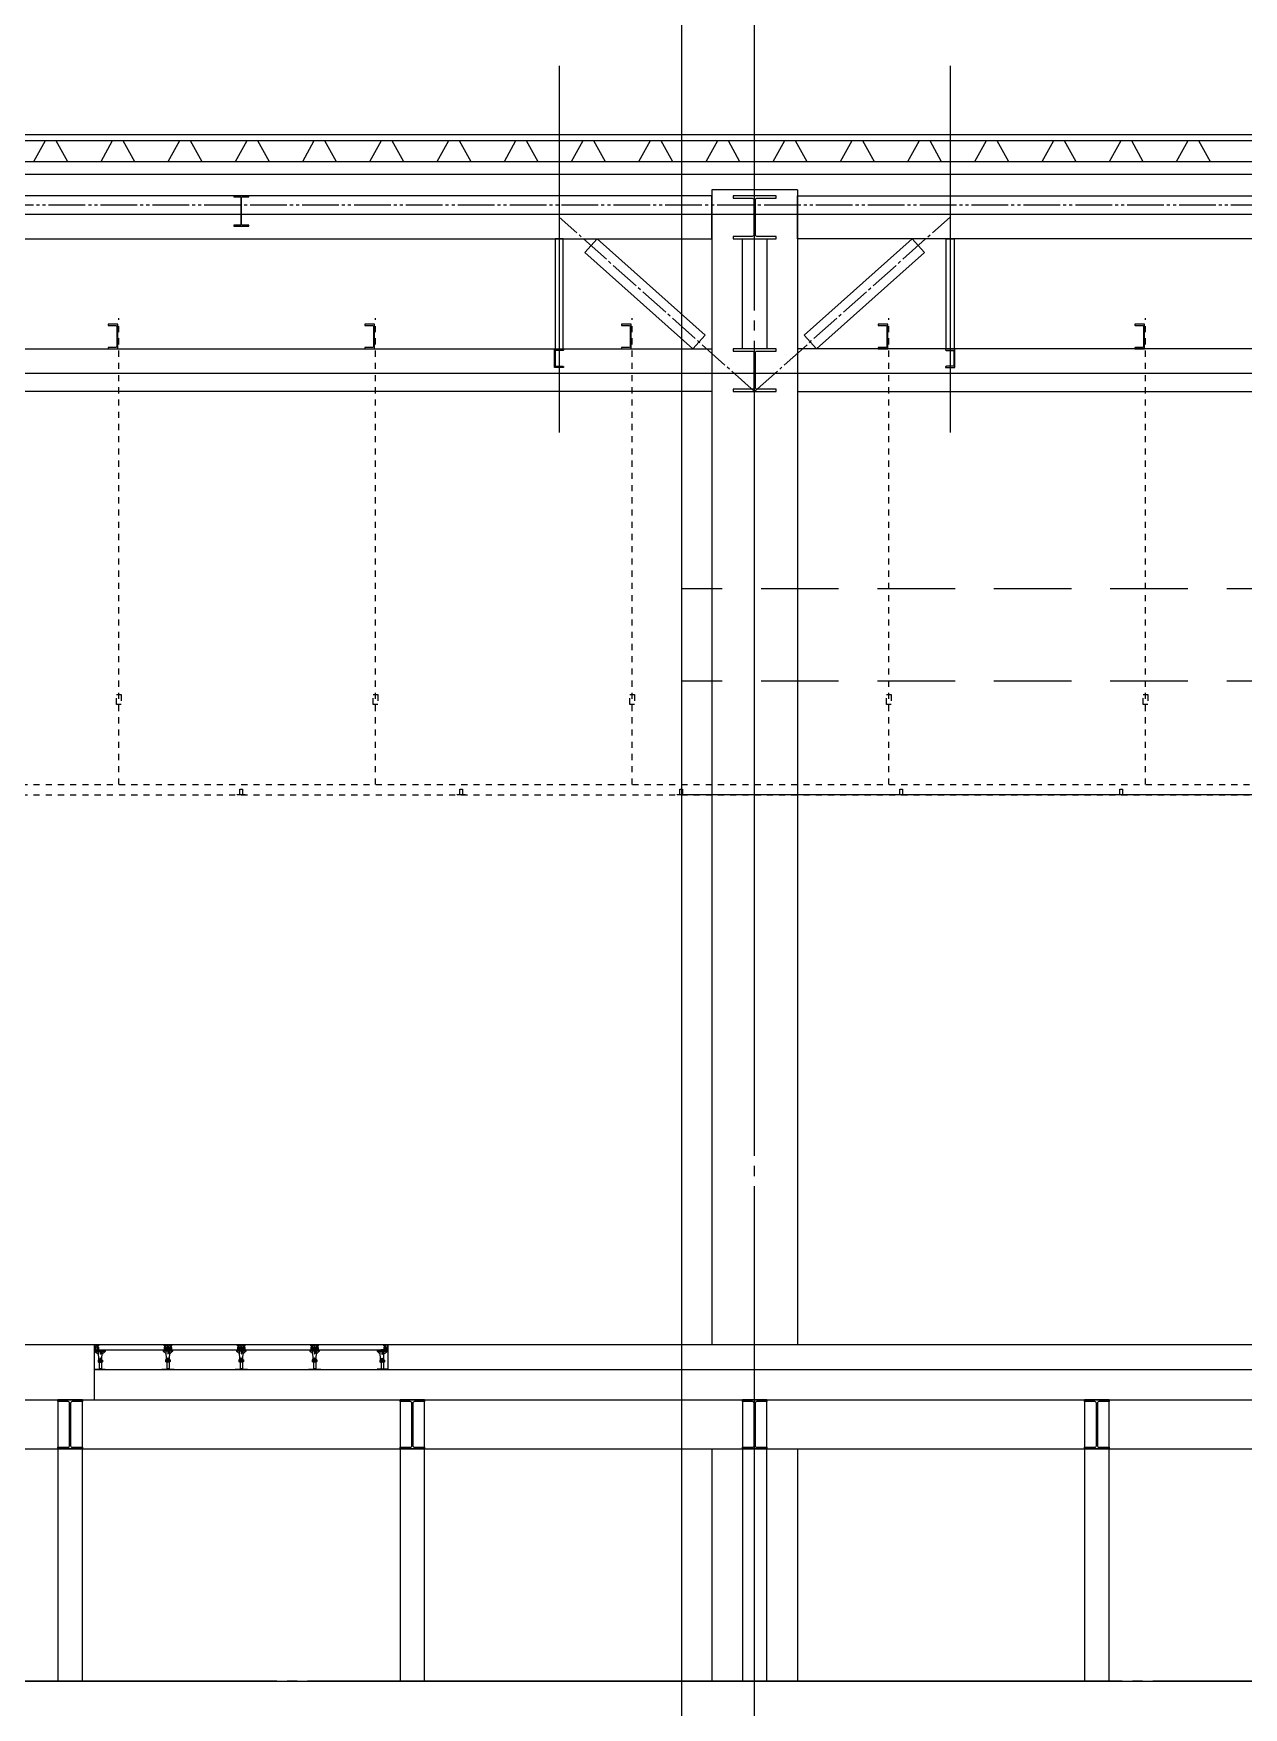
# Model space of a CAD drawing. Header units: millimetres. Extents: x -32710 to 654186, y -254124 to 420220.
# Drawn here: x 182900 to 192800, y 393734 to 407429 of the extents above; entities that cross this region are included whole.
import ezdxf
from ezdxf.xclip import XClip

# ---------------------------------------------------------------- set-up
doc = ezdxf.new("R2010")
doc.units = ezdxf.units.MM
doc.header["$LTSCALE"] = 1000
for name, pattern in [('TPH12-SEC-@E$0$CENTERK0', [0.65, 0.5, -0.05, 0.05, -0.05]), ('TPH12-SEC-@E$0$CENTERK5', [6.916, 6.667, -0.083, 0.083, -0.083]), ('TPH12-SEC-@E$0$DOTK1', [0.1, 0.05, -0.05]), ('TPH12-SEC-@E$0$PHANTOMK1', [1.415, 1, -0.083, 0.083, -0.083, 0.083, -0.083]), ('YFM1P-長$0$HIDDEN', [9.525, 6.35, -3.175])]:
    doc.linetypes.add(name, pattern=pattern)
for name, color, linetype in [('TPH12-SEC-@E$0$$FFU', 252, 'TPH12-SEC-@E$0$DOTK1'), ('TPH12-SEC-@E$0$H-SIN', 252, 'TPH12-SEC-@E$0$CENTERK5'), ('TPH12-SEC-@E$0$HATCH', 252, 'Continuous'), ('TPH12-SEC-@E$0$KABE1', 252, 'Continuous'), ('TPH12-SEC-@E$0$SIAGE1', 252, 'Continuous'), ('TPH12-SEC-@E$0$SIAGE3', 252, 'Continuous'), ('TPH12-SEC-@E$0$STEEL2', 252, 'Continuous'), ('TPH12-SEC-@E$0$STEEL3', 252, 'Continuous'), ('TPH12-SEC-@E$0$SUGATA2', 252, 'Continuous'), ('TPH12-SEC-@E$0$SUGATA3', 252, 'Continuous'), ('TPH12-SEC-@E$0$フリーアクセス', 252, 'Continuous'), ('YFM1P-長$0$M-FOUN', 252, 'Continuous')]:
    doc.layers.add(name, color=color, linetype=linetype)

# ---------------------------------------------------------------- blocks, each defined once
blk = doc.blocks.new('TPH12-SEC-@E$0$ペデスタルA')
at = {"layer": 'TPH12-SEC-@E$0$フリーアクセス'}
for p, q in [((-30, 0), (-31, -1)), ((-14, 0), (-30, 0)), ((-13, -1), (-14, 0)), ((0, -10), (0, 0)), ((13, -1), (14, 0)), ((14, 0), (30, 0)), ((30, 0), (31, -1)), ((-40, -46), (-40, -49)), ((40, -46), (-40, -46)), ((-40, -47), (40, -47)), ((38, -51), (-38, -51)), ((-38, -51), (-15, -72)), ((36, -43), (-36, -43)), ((-36, -43), (-36, -45)), ((-36, -45), (-34, -45)), ((-34, -41), (-34, -45)), ((32, -40), (-32, -40)), ((32, -46), (-32, -46)), ((-31, -8), (-31, -1)), ((-13, -1), (-31, -1)), ((-13, -8), (-31, -8)), ((-30, -20), (-30, -39)), ((-28, -18), (-16, -18)), ((-26, -10), (-26, -8)), ((-26, -18), (-26, -10)), ((-26, -10), (-26, -10)), ((-26, -18), (-26, -36)), ((-26, -36), (-25, -37)), ((-25, -37), (-25, -40)), ((-25, -37), (-19, -37)), ((-24, -41), (-20, -41)), ((-18, -36), (-19, -37)), ((-19, -37), (-19, -40)), ((-19, -122), (-19, -136)), ((18, -122), (-19, -122)), ((-16, -138), (-19, -136)), ((-18, -10), (-18, -8)), ((-18, -18), (-18, -10)), ((-18, -10), (-18, -10)), ((-18, -18), (-18, -36)), ((-15, -46), (-15, -44)), ((-15, -46), (-8, -46)), ((-13, -122), (-15, -53)), ((-14, -20), (-14, -39)), ((-9, -43), (-14, -43)), ((-13, -8), (-13, -1)), ((-10, -122), (-10, -136)), ((9, -112), (-9, -112)), ((-9, -130), (9, -130)), ((-8, -46), (-8, -44)), ((-5, -39), (-4, -13)), ((-5, -109), (0, -106)), ((-5, -115), (-5, -109)), ((0, -118), (-5, -115)), ((-5, -127), (0, -124)), ((-5, -133), (-5, -127)), ((0, -136), (-5, -133)), ((-2, -53), (-2, -71)), ((-1, -45), (-1, -43)), ((-1, -45), (1, -45)), ((0, -106), (5, -109)), ((5, -115), (0, -118)), ((0, -124), (5, -127)), ((5, -133), (0, -136)), ((1, -45), (1, -43)), ((2, -53), (2, -71)), ((5, -39), (4, -13)), ((5, -109), (5, -115)), ((5, -127), (5, -133)), ((10, -122), (10, -136)), ((13, -8), (13, -1)), ((13, -1), (31, -1)), ((13, -8), (31, -8)), ((13, -122), (15, -53)), ((14, -20), (14, -39)), ((38, -51), (15, -72)), ((28, -18), (16, -18)), ((16, -138), (18, -136)), ((18, -10), (18, -8)), ((18, -18), (18, -10)), ((18, -10), (18, -10)), ((18, -18), (18, -36)), ((18, -36), (19, -37)), ((18, -122), (18, -136)), ((25, -37), (19, -37)), ((19, -37), (19, -40)), ((24, -41), (20, -41)), ((26, -36), (25, -37)), ((25, -37), (25, -40)), ((26, -10), (26, -8)), ((26, -18), (26, -10)), ((26, -10), (26, -10)), ((26, -18), (26, -36)), ((30, -20), (30, -39)), ((31, -8), (31, -1)), ((33, -45), (33, -41)), ((36, -45), (33, -45)), ((36, -43), (36, -45)), ((40, -49), (40, -46)), ((-50, -200), (-50, -197)), ((-50, -197), (50, -197)), ((50, -200), (-50, -200)), ((16, -138), (-16, -138)), ((-12, -197), (-10, -194)), ((-10, -138), (-10, -194)), ((10, -194), (-10, -194)), ((10, -138), (10, -194)), ((12, -197), (10, -194)), ((50, -200), (50, -197))]:
    blk.add_line(p, q, dxfattribs=at)
for centre in [(0, -112), (0, -130)]:
    blk.add_circle(centre, 4.98, dxfattribs=at)
for centre, radius, start, end in [((-38, -49), 2, 180, 270), ((-38, -52), 1, 47.9554, 82.0191), ((-32, -41), 1, 90, 180), ((-32, -45), 1, 180, 270), ((-32, -38), 1.5, 270, 358.5), ((-28, -20), 2, 90, 178.5), ((-26, -8), 0.4, 0, 90), ((-24, -40), 1, 180.5, 270), ((-20, -40), 1, 270, 359.5), ((-18, -8), 0.4, 90, 180), ((-17, -53), 2, 2, 90), ((-16, -20), 2, 1.5, 90), ((-14, -44), 0.9, 90, 175), ((-16, -72), 1, 2, 47.9554), ((-12, -38), 1.5, 181.5, 270), ((-14, -131), 7.03, 270, 309.8217), ((0, -110), 28.5, 250.5288, 289.4712), ((-9, -44), 0.9, 5, 90), ((-6, -39), 1, 270, 357.5), ((-1, -13), 3, 90, 177.5), ((-4, -53), 2, 0, 90), ((0, -71), 2, 180, 270), ((0, -71), 2, 270, 0), ((1, -13), 3, 2.5, 90), ((4, -53), 2, 90, 180), ((6, -39), 1, 182.5, 270), ((14, -131), 7.03, 230.1783, 270), ((12, -38), 1.5, 270, 358.5), ((16, -20), 2, 90, 178.5), ((17, -53), 2, 90, 178), ((16, -72), 1, 132.0446, 178), ((18, -8), 0.4, 0, 90), ((20, -40), 1, 180.5, 270), ((24, -40), 1, 270, 359.5), ((26, -8), 0.4, 90, 180), ((28, -20), 2, 1.5, 90), ((32, -38), 1.5, 181.5, 270), ((32, -41), 1, 0, 90), ((32, -45), 1, 270, 0), ((38, -49), 2, 270, 0)]:
    blk.add_arc(centre, radius, start, end, dxfattribs=at)
blk = doc.blocks.new('TPH12-SEC-@E$0$ペデスタルB')
at = {"layer": 'TPH12-SEC-@E$0$フリーアクセス'}
for p, q in [((-31, -1), (-30, 0)), ((-30, 0), (-14, 0)), ((-14, 0), (-13, -1)), ((-84, -49), (-84, -52)), ((3, -49), (-84, -49)), ((3, -50), (-84, -50)), ((1, -54), (-82, -54)), ((-82, -54), (-59, -75)), ((-3, -46), (-77, -46)), ((-77, -49), (-77, -46)), ((-77, -49), (-3, -49)), ((-62, -125), (-62, -139)), ((-25, -125), (-62, -125)), ((-57, -125), (-59, -56)), ((-35, -115), (-53, -115)), ((-53, -125), (-53, -139)), ((-53, -133), (-35, -133)), ((-49, -112), (-44, -109)), ((-49, -118), (-49, -112)), ((-44, -121), (-49, -118)), ((-49, -130), (-44, -127)), ((-49, -136), (-49, -130)), ((-44, -139), (-49, -136)), ((-46, -56), (-46, -74)), ((-44, -109), (-39, -112)), ((-39, -118), (-44, -121)), ((-44, -127), (-39, -130)), ((-39, -136), (-44, -139)), ((-42, -56), (-42, -74)), ((-39, -112), (-39, -118)), ((-39, -130), (-39, -136)), ((-34, -125), (-34, -139)), ((-31, -1), (-13, -1)), ((-31, -8), (-31, -1)), ((-31, -8), (-13, -8)), ((-31, -125), (-29, -56)), ((-30, -20), (-30, -39)), ((1, -54), (-29, -75)), ((-16, -18), (-28, -18)), ((-26, -10), (-26, -8)), ((-26, -10), (-26, -10)), ((-26, -32), (-26, -10)), ((-25, -33), (-26, -32)), ((-25, -33), (-19, -33)), ((-25, -125), (-25, -139)), ((-18, -32), (-19, -33)), ((-18, -10), (-18, -8)), ((-18, -10), (-18, -10)), ((-18, -32), (-18, -10)), ((-14, -20), (-14, -39)), ((-13, -8), (-13, -1)), ((-5, -39), (-4, -13)), ((0, -43), (0, 0)), ((0, 0), (3, 0)), ((0, -40), (0, -1)), ((3, 0), (3, -43)), ((3, -52), (3, -49)), ((-84, -200), (-84, -197)), ((3, -197), (-84, -197)), ((-84, -200), (3, -200)), ((-60, -141), (-62, -139)), ((-28, -141), (-60, -141)), ((-56, -197), (-53, -194)), ((-53, -141), (-53, -194)), ((-53, -194), (-34, -194)), ((-34, -141), (-34, -194)), ((-31, -197), (-34, -194)), ((-28, -141), (-25, -139)), ((3, -200), (3, -197))]:
    blk.add_line(p, q, dxfattribs=at)
blk.add_lwpolyline([(-4, -40), (-56, -40), (-56, -46), (-4, -46)], close=True, dxfattribs=at)
for centre in [(-44, -115), (-44, -133)]:
    blk.add_circle(centre, 4.98, dxfattribs=at)
for centre, radius, start, end in [((-82, -52), 2, 180, 270), ((-82, -55), 1, 47.9554, 82.0191), ((-73, -75), 1, 2, 47.9554), ((-61, -56), 2, 2, 90), ((-48, -56), 2, 0, 90), ((-44, -74), 2, 180, 270), ((-44, -74), 2, 270, 0), ((-40, -56), 2, 90, 180), ((-31, -39), 1, 270, 357.5), ((-28, -20), 2, 90, 177.5), ((-27, -56), 2, 90, 178), ((-28, -75), 1, 132.0446, 178), ((-26, -8), 0.4, 0, 90), ((-18, -8), 0.4, 90, 180), ((-16, -20), 2, 2.5, 90), ((-13, -39), 1, 182.5, 270), ((-6, -39), 1, 270, 357.5), ((-1, -13), 3, 90, 177.5), ((-3, -43), 3.2, 270, 0), ((-3, -43), 6.4, 270, 0), ((1, -52), 2, 270, 0), ((-58, -134), 7.03, 270, 309.8217), ((-44, -112), 28.5, 250.5288, 289.4712), ((-30, -134), 7.03, 230.1783, 270)]:
    blk.add_arc(centre, radius, start, end, dxfattribs=at)
blk = doc.blocks.new('TPH12-SEC-@E')
at = {"layer": 'DEFPOINTS'}
for p, q in [((187200, 407164.1), (187200, 404164.1)), ((190400, 407164.1), (190400, 404164.1)), ((180400, 405950), (188800, 405950)), ((188800, 405950), (197200, 405950)), ((180400, 404650), (188800, 404650)), ((188800, 404650), (197200, 404650))]:
    blk.add_line(p, q, dxfattribs=at)
at = {"layer": 'TPH12-SEC-@E$0$$FFU'}
for p, q in [((183598, 401285), (183598, 405100)), ((185698, 401285), (185698, 405100)), ((187798, 401285), (187798, 405100)), ((189898, 401285), (189898, 405100)), ((191998, 401285), (191998, 405100)), ((180200, 401285), (268400, 401285)), ((180200, 401200), (268400, 401200))]:
    blk.add_line(p, q, dxfattribs=at)
for points in [[(183578, 401940), (183578, 402020), (183578, 402020), (183618, 402020), (183618, 401940)], [(185678, 401940), (185678, 402020), (185678, 402020), (185718, 402020), (185718, 401940)], [(187778, 401940), (187778, 402020), (187778, 402020), (187818, 402020), (187818, 401940)], [(189878, 401940), (189878, 402020), (189878, 402020), (189918, 402020), (189918, 401940)], [(191978, 401940), (191978, 402020), (191978, 402020), (192018, 402020), (192018, 401940)], [(184632.5, 401200), (184567.5, 401200), (184567.5, 401203), (184589, 401203), (184589, 401248), (184611, 401248), (184611, 401203), (184632.5, 401203)], [(186432.5, 401200), (186367.5, 401200), (186367.5, 401203), (186389, 401203), (186389, 401248), (186411, 401248), (186411, 401203), (186432.5, 401203)], [(188232.5, 401200), (188167.5, 401200), (188167.5, 401203), (188189, 401203), (188189, 401248), (188211, 401248), (188211, 401203), (188232.5, 401203)], [(190032.5, 401200), (189967.5, 401200), (189967.5, 401203), (189989, 401203), (189989, 401248), (190011, 401248), (190011, 401203), (190032.5, 401203)], [(191832.5, 401200), (191767.5, 401200), (191767.5, 401203), (191789, 401203), (191789, 401248), (191811, 401248), (191811, 401203), (191832.5, 401203)]]:
    blk.add_lwpolyline(points, close=True, dxfattribs=at)
at = {"layer": 'TPH12-SEC-@E$0$H-SIN'}
for p, q in [((188800, 377500), (188800, 414000)), ((298929.6, 396700), (18729.6, 396700)), ((274800, 393950), (45200, 393950))]:
    blk.add_line(p, q, dxfattribs=at)
at = {"layer": 'TPH12-SEC-@E$0$HATCH'}
for points in [[(187411.3, 405638.1), (188294.9, 404850), (188394.7, 404961.9), (187511.1, 405750)], [(190188.7, 405638.1), (189305.1, 404850), (189205.3, 404961.9), (190088.9, 405750)]]:
    blk.add_lwpolyline(points, close=True, dxfattribs=at)
at = {"layer": 'TPH12-SEC-@E$0$KABE1'}
blk.add_line((47650, 393950), (272350, 393950), dxfattribs=at)
for points in [[(182400, 396250), (183400, 396250), (183400, 396700), (182400, 396700), (182400, 396250)], [(185800, 396500), (197800, 396500), (197800, 396700), (185800, 396700), (185800, 396500)]]:
    blk.add_lwpolyline(points, dxfattribs=at)
at = {"layer": 'TPH12-SEC-@E$0$SIAGE1'}
blk.add_line((185800, 396700), (183400, 396700), dxfattribs=at)
for points in [[(183450, 406380), (183180, 406380), (183085, 406550), (182995, 406550), (182900, 406380)], [(184000, 406380), (183730, 406380), (183635, 406550), (183545, 406550), (183450, 406380)], [(184550, 406380), (184280, 406380), (184185, 406550), (184095, 406550), (184000, 406380)], [(185100, 406380), (184830, 406380), (184735, 406550), (184645, 406550), (184550, 406380)], [(185650, 406380), (185380, 406380), (185285, 406550), (185195, 406550), (185100, 406380)], [(186200, 406380), (185930, 406380), (185835, 406550), (185745, 406550), (185650, 406380)], [(186750, 406380), (186480, 406380), (186385, 406550), (186295, 406550), (186200, 406380)], [(187300, 406380), (187030, 406380), (186935, 406550), (186845, 406550), (186750, 406380)], [(187850, 406380), (187580, 406380), (187485, 406550), (187395, 406550), (187300, 406380)], [(188400, 406380), (188130, 406380), (188035, 406550), (187945, 406550), (187850, 406380)], [(188950, 406380), (188680, 406380), (188585, 406550), (188495, 406550), (188400, 406380)], [(189500, 406380), (189230, 406380), (189135, 406550), (189045, 406550), (188950, 406380)], [(190050, 406380), (189780, 406380), (189685, 406550), (189595, 406550), (189500, 406380)], [(190600, 406380), (190330, 406380), (190235, 406550), (190145, 406550), (190050, 406380)], [(191150, 406380), (190880, 406380), (190785, 406550), (190695, 406550), (190600, 406380)], [(191700, 406380), (191430, 406380), (191335, 406550), (191245, 406550), (191150, 406380)], [(192250, 406380), (191980, 406380), (191885, 406550), (191795, 406550), (191700, 406380)], [(192800, 406380), (192530, 406380), (192435, 406550), (192345, 406550), (192250, 406380)]]:
    blk.add_lwpolyline(points, dxfattribs=at)
at = {"layer": 'TPH12-SEC-@E$0$SIAGE3'}
blk.add_line((272935, 406380), (180300, 406380), dxfattribs=at)
at = {"layer": 'TPH12-SEC-@E$0$STEEL2'}
for points in [[(184662, 406100), (184538, 406100), (184538, 406092), (184589.5, 406092, -0.4142136), (184597.5, 406084), (184597.5, 405868, -0.4142136), (184589.5, 405860), (184538, 405860), (184538, 405852), (184662, 405852), (184662, 405860), (184610.5, 405860, -0.4142136), (184602.5, 405868), (184602.5, 406084, -0.4142136), (184610.5, 406092), (184662, 406092)], [(188975, 406100), (188625, 406100), (188625, 406081), (188781, 406081, -0.4142136), (188794, 406068), (188794, 405782, -0.4142136), (188781, 405769), (188625, 405769), (188625, 405750), (188975, 405750), (188975, 405769), (188819, 405769, -0.4142136), (188806, 405782), (188806, 406068, -0.4142136), (188819, 406081), (188975, 406081)], [(183590, 405050), (183510, 405050), (183510, 405046.5, 0.4142136), (183517.5, 405039), (183575, 405039, -0.4142136), (183582.5, 405031.5), (183582.5, 404868.5, -0.4142136), (183575, 404861), (183517.5, 404861, 0.4142136), (183510, 404853.5), (183510, 404850), (183590, 404850)], [(185690, 405050), (185610, 405050), (185610, 405046.5, 0.4142136), (185617.5, 405039), (185675, 405039, -0.4142136), (185682.5, 405031.5), (185682.5, 404868.5, -0.4142136), (185675, 404861), (185617.5, 404861, 0.4142136), (185610, 404853.5), (185610, 404850), (185690, 404850)], [(187790, 405050), (187710, 405050), (187710, 405046.5, 0.4142136), (187717.5, 405039), (187775, 405039, -0.4142136), (187782.5, 405031.5), (187782.5, 404868.5, -0.4142136), (187775, 404861), (187717.5, 404861, 0.4142136), (187710, 404853.5), (187710, 404850), (187790, 404850)], [(189890, 405050), (189810, 405050), (189810, 405046.5, 0.4142136), (189817.5, 405039), (189875, 405039, -0.4142136), (189882.5, 405031.5), (189882.5, 404868.5, -0.4142136), (189875, 404861), (189817.5, 404861, 0.4142136), (189810, 404853.5), (189810, 404850), (189890, 404850)], [(191990, 405050), (191910, 405050), (191910, 405046.5, 0.4142136), (191917.5, 405039), (191975, 405039, -0.4142136), (191982.5, 405031.5), (191982.5, 404868.5, -0.4142136), (191975, 404861), (191917.5, 404861, 0.4142136), (191910, 404853.5), (191910, 404850), (191990, 404850)], [(187162.5, 404846), (187237.5, 404846), (187237.5, 404842.5, -0.4142136), (187231, 404836), (187175.5, 404836, 0.4142136), (187169, 404829.5), (187169, 404712.5, 0.4142136), (187175.5, 404706), (187231, 404706, -0.4142136), (187237.5, 404699.5), (187237.5, 404696), (187162.5, 404696)], [(188975, 404850), (188625, 404850), (188625, 404831), (188781, 404831, -0.4142136), (188794, 404818), (188794, 404532, -0.4142136), (188781, 404519), (188625, 404519), (188625, 404500), (188975, 404500), (188975, 404519), (188819, 404519, -0.4142136), (188806, 404532), (188806, 404818, -0.4142136), (188819, 404831), (188975, 404831)], [(190437.5, 404846), (190362.5, 404846), (190362.5, 404842.5, 0.4142136), (190369, 404836), (190424.5, 404836, -0.4142136), (190431, 404829.5), (190431, 404712.5, -0.4142136), (190424.5, 404706), (190369, 404706, 0.4142136), (190362.5, 404699.5), (190362.5, 404696), (190437.5, 404696)], [(183100, 396250), (183300, 396250), (183300, 396237), (183217, 396237, 0.4142136), (183204, 396224), (183204, 395876, 0.4142136), (183217, 395863), (183300, 395863), (183300, 395850), (183100, 395850), (183100, 395863), (183183, 395863, 0.4142136), (183196, 395876), (183196, 396224, 0.4142136), (183183, 396237), (183100, 396237)], [(185900, 396250), (186100, 396250), (186100, 396237), (186017, 396237, 0.4142136), (186004, 396224), (186004, 395876, 0.4142136), (186017, 395863), (186100, 395863), (186100, 395850), (185900, 395850), (185900, 395863), (185983, 395863, 0.4142136), (185996, 395876), (185996, 396224, 0.4142136), (185983, 396237), (185900, 396237)], [(188700, 396250), (188900, 396250), (188900, 396237), (188817, 396237, 0.4142136), (188804, 396224), (188804, 395876, 0.4142136), (188817, 395863), (188900, 395863), (188900, 395850), (188700, 395850), (188700, 395863), (188783, 395863, 0.4142136), (188796, 395876), (188796, 396224, 0.4142136), (188783, 396237), (188700, 396237)], [(191500, 396250), (191700, 396250), (191700, 396237), (191617, 396237, 0.4142136), (191604, 396224), (191604, 395876, 0.4142136), (191617, 395863), (191700, 395863), (191700, 395850), (191500, 395850), (191500, 395863), (191583, 395863, 0.4142136), (191596, 395876), (191596, 396224, 0.4142136), (191583, 396237), (191500, 396237)]]:
    blk.add_lwpolyline(points, format="xyb", close=True, dxfattribs=at)
at = {"layer": 'TPH12-SEC-@E$0$STEEL3'}
for p, q in [((188450, 406150), (188450, 396700)), ((189150, 406150), (188450, 406150)), ((189150, 406150), (189150, 396700)), ((183400, 396500), (272340, 396500)), ((180210, 396250), (272340, 396250)), ((180400, 395850), (188800, 395850)), ((188450, 395850), (188450, 393950)), ((188800, 395850), (197200, 395850)), ((189150, 395850), (189150, 393950))]:
    blk.add_line(p, q, dxfattribs=at)
at = {"layer": 'TPH12-SEC-@E$0$STEEL3', "linetype": 'TPH12-SEC-@E$0$PHANTOMK1', "ltscale": 0.3}
for p, q in [((184597.5, 406025), (180406, 406025)), ((188794, 406025), (184602.5, 406025)), ((192997.5, 406025), (188806, 406025))]:
    blk.add_line(p, q, dxfattribs=at)
at = {"layer": 'TPH12-SEC-@E$0$STEEL3', "linetype": 'TPH12-SEC-@E$0$CENTERK0', "ltscale": 0.5}
for q in [(187200, 405927), (190400, 405927)]:
    blk.add_line((188800, 404500), q, dxfattribs=at)
at = {"layer": 'TPH12-SEC-@E$0$STEEL3'}
for points in [[(180750, 405750), (188450, 405750), (188450, 406100), (180750, 406100)], [(205250, 405750), (189150, 405750), (189150, 406100), (205250, 406100)], [(187232.5, 404850), (187232.5, 405750), (187167.5, 405750), (187167.5, 404850)], [(188700, 404850), (188700, 405750), (188900, 405750), (188900, 404850)], [(190367.5, 404850), (190367.5, 405750), (190432.5, 405750), (190432.5, 404850)], [(180750, 404850), (188450, 404850), (188450, 404500), (180750, 404500)], [(205250, 404850), (189150, 404850), (189150, 404500), (205250, 404500)], [(183100, 393950), (183300, 393950), (183300, 396250), (183100, 396250)], [(185900, 393950), (186100, 393950), (186100, 396250), (185900, 396250)], [(188700, 393950), (188900, 393950), (188900, 396250), (188700, 396250)], [(191500, 393950), (191700, 393950), (191700, 396250), (191500, 396250)]]:
    blk.add_lwpolyline(points, close=True, dxfattribs=at)
at = {"layer": 'TPH12-SEC-@E$0$SUGATA2'}
blk.add_line((272950, 406275), (180300, 406275), dxfattribs=at)
at = {"layer": 'TPH12-SEC-@E$0$SUGATA3'}
for p, q in [((272800, 406600), (180865, 406600)), ((272800, 406550), (180865, 406550))]:
    blk.add_line(p, q, dxfattribs=at)
at = {"layer": 'TPH12-SEC-@E$0$フリーアクセス'}
blk.add_line((185800, 396658), (183400, 396658), dxfattribs=at)
at = {"layer": 'TPH12-SEC-@E$0$フリーアクセス', "xscale": -1}
blk.add_blockref('TPH12-SEC-@E$0$ペデスタルB', (183403.2, 396700), dxfattribs=at)
at = {"layer": 'TPH12-SEC-@E$0$フリーアクセス'}
for name, p in [('TPH12-SEC-@E$0$ペデスタルA', (184000, 396700)), ('TPH12-SEC-@E$0$ペデスタルA', (184600, 396700)), ('TPH12-SEC-@E$0$ペデスタルA', (185200, 396700)), ('TPH12-SEC-@E$0$ペデスタルB', (185796.8, 396700))]:
    blk.add_blockref(name, p, dxfattribs=at)
blk = doc.blocks.new('YFM1P-長')
at = {"layer": 'YFM1P-長$0$M-FOUN', "color": 252, "linetype": 'YFM1P-長$0$HIDDEN', "ltscale": 0.1}
for p, q in [((270450, 402885), (47650, 402885)), ((270450, 402130), (47650, 402130))]:
    blk.add_line(p, q, dxfattribs=at)
at = {"layer": 'YFM1P-長$0$M-FOUN', "color": 1}
blk.add_line((270450, 401200), (47650, 401200), dxfattribs=at)

msp = doc.modelspace()

# ---------------------------------------------------------------- block references
msp.add_blockref('TPH12-SEC-@E', (0, 0))
ref = msp.add_blockref('YFM1P-長', (0, 0))
XClip(ref).set_block_clipping_path([(188201.2783815574, 355635.7797075855), (305020.60558715, 413217.0386999981)])

doc.saveas('drawing.dxf')
